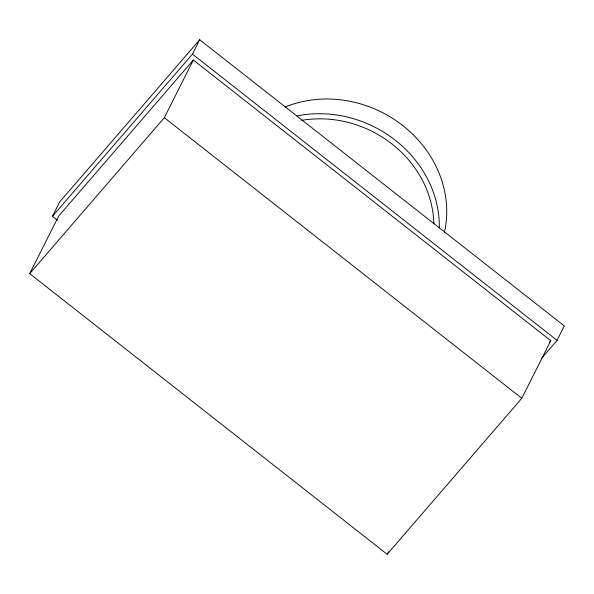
<?xml version="1.0" encoding="UTF-8"?>
<svg xmlns="http://www.w3.org/2000/svg" width="594" height="594" viewBox="0 0 594 594"><rect width="100%" height="100%" fill="white"/><g stroke="black" fill="none" stroke-linecap="round" stroke-linejoin="round"><path stroke-width="0.89" d="M57.521 220.352L52.42 216.35L59.667 201.938L199.681 39.724L564.3 325.943L557.053 340.355L541.297 358.613M29.7 273.663L58.687 216.038L193.317 60.061L550.787 340.666L521.799 398.299L387.169 554.276L29.7 273.663L164.33 117.694L193.317 60.061M52.42 216.35L192.434 54.136L199.681 39.724M387.169 554.276L388.409 551.804M549.576 342.07L550.787 340.666M192.434 54.136L557.053 340.355M164.33 117.694L521.799 398.299M301.745 120.337A107.069 96.072 26.7 0 1 433.858 223.841M285.343 106.905A112.637 101.062 26.7 0 1 403.14 125.861A112.637 101.062 26.7 0 1 444.327 232.722M296.636 115.993A112.637 101.062 26.7 0 1 439.315 227.992"/></g></svg>
